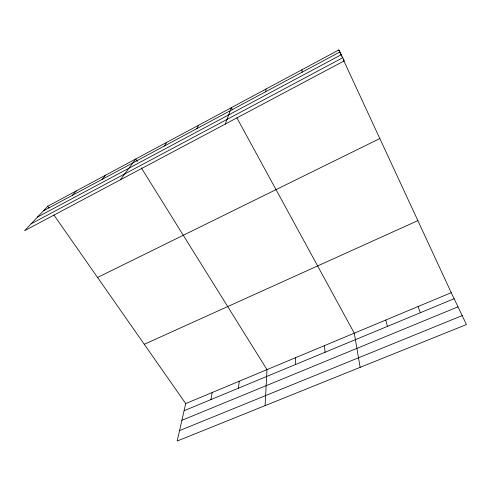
<?xml version="1.0" encoding="UTF-8"?>
<svg xmlns="http://www.w3.org/2000/svg" width="491" height="491" viewBox="0 0 491 491"><rect width="100%" height="100%" fill="white"/><g stroke="black" fill="none" stroke-linecap="round" stroke-linejoin="round"><path stroke-width="0.74" d="M265.109 405.627L266.981 369.631L141.359 167.947M238.454 388.178L239.258 381.212M265.625 91.756L266.079 89M210.946 399.588L212.173 392.524M53.912 215.027L185.715 403.577L177.165 441.041L466.45 324.545L451.247 292.679L343.295 59.693M225.277 124.07L231.335 107.658L232.439 109.677M196.817 128.63L198.579 125.248M164.387 146.011L166.737 142.347M120.363 179.81L135.768 158.98L137.37 161.539M102.214 179.332L105.639 175.158M72.392 195.314L76.32 190.901M47.768 206.232L24.55 230.715L344.332 60.816L338.784 49.959L47.768 206.232L49.082 208.116M43.374 210.866L339.821 51.991M37.469 217.096L341.227 54.74M31.074 223.835L342.761 57.735M97.562 277.464L379.825 138.542M144.268 344.283L417.866 220.631M185.715 403.577L451.247 292.679M184.082 410.734L454.126 298.718M181.897 420.308L457.999 306.838M179.546 430.607L462.184 315.609M236.84 117.754L354.275 333.174L360.148 367.354M338.784 49.959L341.681 56.219M418.08 306.531L420.339 312.73M385.766 320.028L387.442 326.38M301.879 69.777L302.149 72.183M324.465 345.627L325.067 352.25M295.379 357.773L295.49 364.518"/></g></svg>
